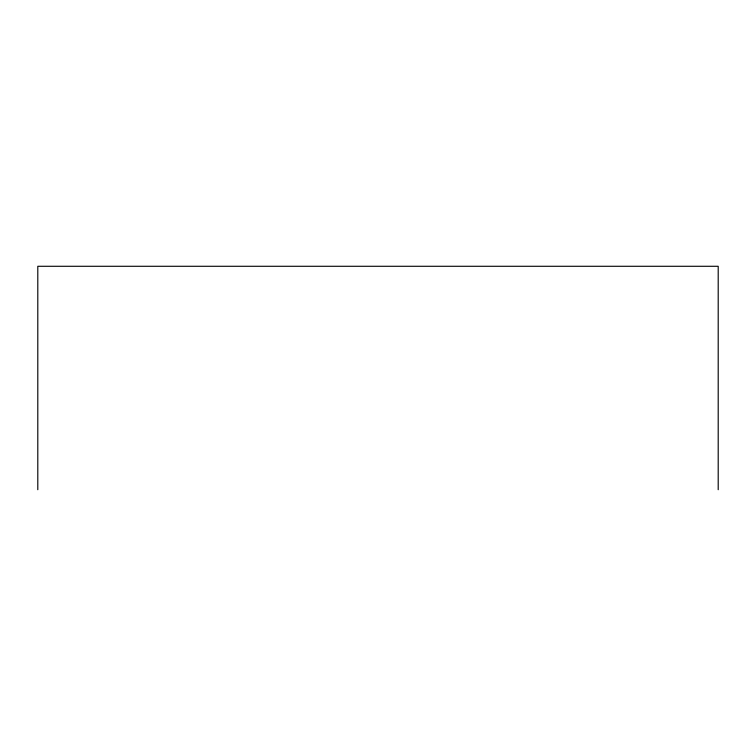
<?xml version="1.0" encoding="UTF-8"?>
<svg xmlns="http://www.w3.org/2000/svg" width="756" height="756" viewBox="0 0 756 756"><rect width="100%" height="100%" fill="white"/><g stroke="black" fill="none" stroke-linecap="round" stroke-linejoin="round"><path stroke-width="1.13" d="M718.2 489.718L718.2 266.282L37.8 266.282L37.8 489.718"/></g></svg>
